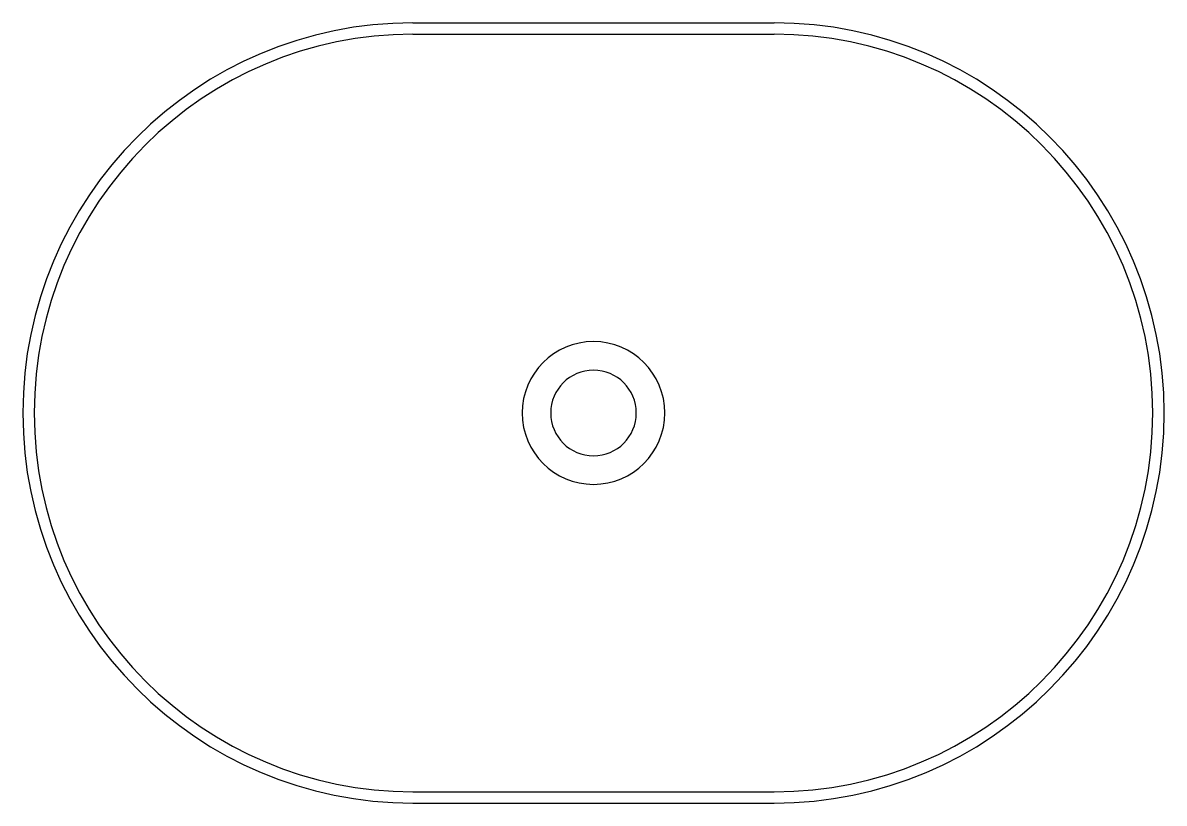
# Model space of a CAD drawing. Header units: millimetres. Extents: x 2566.5 to 2626.5, y 3452.3 to 3493.3.
import ezdxf

# ---------------------------------------------------------------- set-up
doc = ezdxf.new("R2010")
doc.units = ezdxf.units.MM

msp = doc.modelspace()

# ---------------------------------------------------------------- linework, layer by layer
at = {"lineweight": -2}
for p, q in [((2587.036, 3493.324), (2606.036, 3493.324)), ((2587.036, 3492.724), (2606.036, 3492.724)), ((2566.536, 3472.824), (2566.536, 3472.824)), ((2626.536, 3472.824), (2626.536, 3472.824)), ((2587.036, 3452.924), (2606.036, 3452.924)), ((2587.036, 3452.324), (2606.036, 3452.324))]:
    msp.add_line(p, q, dxfattribs=at)
for centre, radius, start, end in [((2587.036, 3472.824), 20.5, 90, 180), ((2606.036, 3472.824), 20.5, 0, 90), ((2587.036, 3472.824), 19.9, 90, 180), ((2606.036, 3472.824), 19.9, 0, 90), ((2596.536, 3472.824), 3.75, 0, 180), ((2596.536, 3472.824), 2.25, 0, 180), ((2587.036, 3472.824), 20.5, 180, 270), ((2587.036, 3472.824), 19.9, 180, 270), ((2596.536, 3472.824), 3.75, 180, 0), ((2596.536, 3472.824), 2.25, 180, 0), ((2606.036, 3472.824), 20.5, 270, 0), ((2606.036, 3472.824), 19.9, 270, 0)]:
    msp.add_arc(centre, radius, start, end, dxfattribs=at)

doc.saveas('drawing.dxf')
